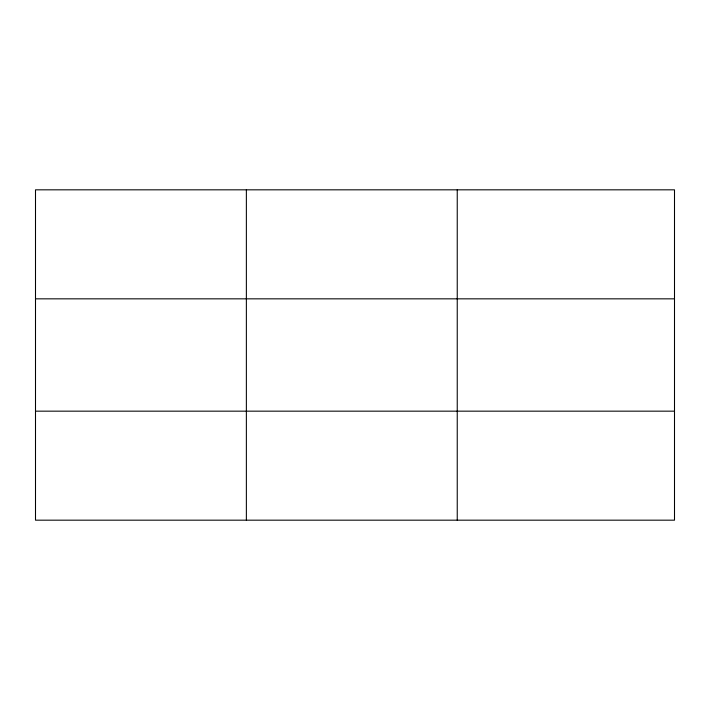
<?xml version="1.0" encoding="UTF-8"?>
<svg xmlns="http://www.w3.org/2000/svg" width="710" height="710" viewBox="0 0 710 710"><rect width="100%" height="100%" fill="white"/><g stroke="black" fill="none" stroke-linecap="round" stroke-linejoin="round"><path stroke-width="1.06" d="M246.37 189.827L246.37 520.173M457.24 189.827L457.24 520.173M35.5 298.839L674.5 298.839M35.5 411.161L674.5 411.161M674.5 465.662L674.5 520.173L35.5 520.173L35.5 189.827L674.5 189.827L674.5 465.662"/></g></svg>
